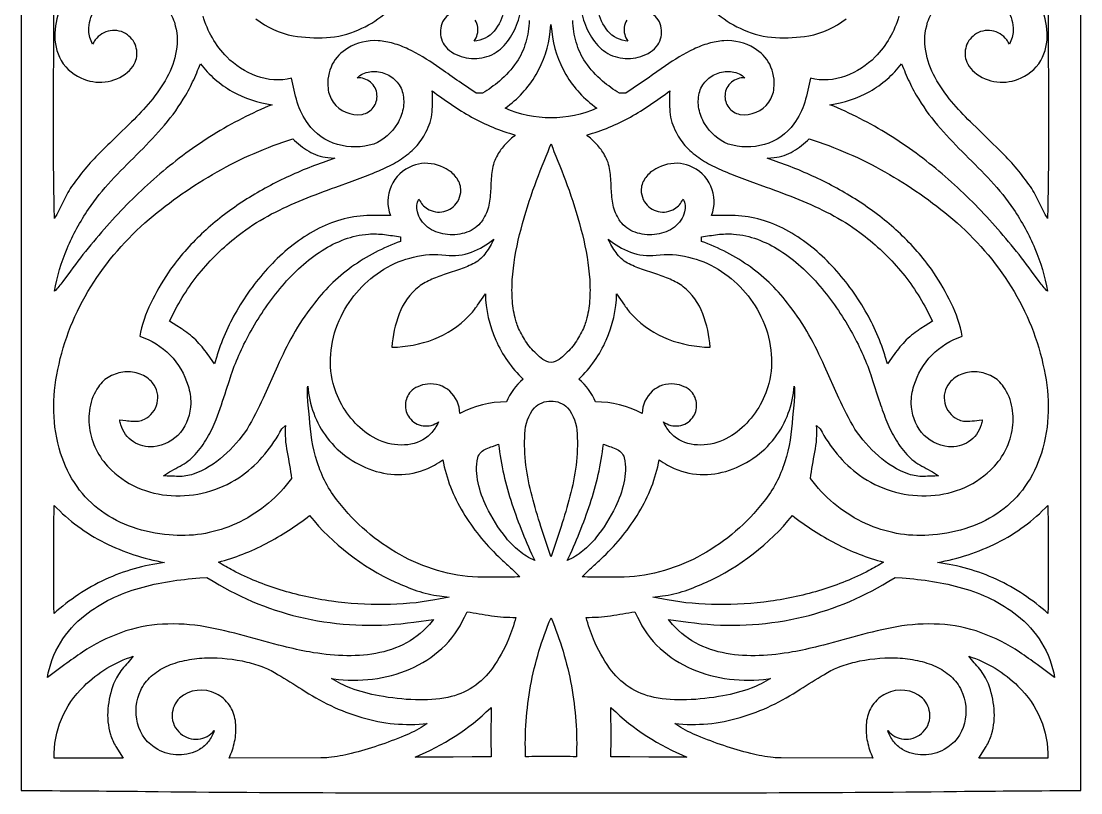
# Model space of a CAD drawing. Extents: x 11.9 to 27.5, y 4 to 35.4.
# Drawn here: x 11.88 to 27.49, y 4.01 to 15.38 of the extents above; entities that cross this region are included whole.
import ezdxf

# ---------------------------------------------------------------- set-up
doc = ezdxf.new("R2010")
doc.units = 0
doc.header["$LTSCALE"] = 100
doc.layers.add('LAYER_1', color=1, linetype='CONTINUOUS')

msp = doc.modelspace()

# ---------------------------------------------------------------- linework, layer by layer
at = {"layer": 'LAYER_1', "color": 7}
for points in [[(19.685039, 35.358809), (16.696171, 35.357384, 0.002512), (13.707322, 35.338104, -0.001607), (11.878332, 35.324782), (11.877191, 19.685039), (11.878332, 4.045297, -0.001607), (13.707322, 4.031975, 0.002512), (16.696171, 4.012695), (19.685039, 4.01127), (22.673907, 4.012695, 0.002512), (25.662757, 4.031975, -0.001607), (27.491747, 4.045297), (27.492887, 19.685039), (27.491747, 35.324782, -0.001607), (25.662757, 35.338104, 0.002512), (22.673907, 35.357384), (19.685039, 35.358809)], [(19.685039, 13.954167, -0.108672), (19.010139, 14.097689, 0.104758), (19.465464, 14.590561, 0.105288), (19.672972, 15.226723), (19.685005, 15.331306), (19.697245, 15.225526, 0.105217), (19.904898, 14.590078, 0.104662), (20.35994, 14.097689, -0.108672), (19.685039, 13.954167)], [(12.602797, 11.696258), (12.491913, 11.543009, -0.031034), (12.369275, 11.398871, -0.059168), (12.554261, 12.029888, -0.04793), (12.868839, 12.60801, -0.037952), (13.20362, 13.025556, -0.010515), (13.577925, 13.409418, 0.016819), (13.946794, 13.79732, 0.044244), (14.265266, 14.226987, 0.032226), (14.40387, 14.482989, 0.011801), (14.519553, 14.750452, 0.102695), (14.987135, 14.343993, 0.095446), (15.575493, 14.147057, 0.043423), (14.707134, 13.704282, 0.037168), (13.922526, 13.128829, 0.031184), (13.221227, 12.449791, 0.026138), (12.602797, 11.696258)], [(26.767282, 11.696258, 0.026138), (26.148852, 12.449791, 0.031184), (25.447553, 13.128829, 0.037168), (24.662944, 13.704282, 0.043423), (23.794585, 14.147057, 0.095446), (24.382944, 14.343993, 0.102695), (24.850525, 14.750452, 0.011801), (24.966209, 14.482989, 0.032226), (25.104813, 14.226987, 0.044244), (25.423285, 13.79732, 0.016819), (25.792154, 13.409418, -0.010515), (26.166459, 13.025556, -0.037952), (26.50124, 12.60801, -0.04793), (26.815818, 12.029888, -0.059168), (27.000803, 11.398871, -0.031034), (26.878165, 11.543009), (26.767282, 11.696258)], [(14.726109, 10.328666), (14.667413, 10.412395, 0.031113), (14.496992, 10.631124, 0.067118), (14.287599, 10.811933, 0.054678), (14.234486, 10.851755), (14.17152, 10.890772), (14.064627, 10.961038), (14.130961, 11.092371, -0.061088), (14.565133, 11.736955, -0.053516), (15.13431, 12.267132, -0.038709), (15.568306, 12.537667, -0.024285), (16.032349, 12.75112, -0.009755), (16.511673, 12.933277), (16.75245, 13.020678), (16.991511, 13.109924, 0.016205), (17.241005, 13.216657, 0.035301), (17.48025, 13.349323, 0.057863), (17.687686, 13.521072, 0.079267), (17.841748, 13.745056, 0.109301), (17.933237, 14.040337, 0.038139), (17.935392, 14.352368, 0.03702), (18.515767, 13.966284, 0.062498), (19.159028, 13.70274, 0.018048), (19.013224, 13.565115, 0.070267), (18.894162, 13.404569, 0.094828), (18.816509, 13.178425, 0.02966), (18.797188, 12.938065, -0.033996), (18.775809, 12.697925, -0.098177), (18.691986, 12.472442, -0.050474), (18.643352, 12.402029, -0.144823), (18.411364, 12.257483, -0.109437), (18.125318, 12.239141, -0.12415), (17.866457, 12.344328, -0.175257), (17.716026, 12.570367, -0.187154), (17.738309, 12.756508), (17.742106, 12.751299, 0.151338), (17.863041, 12.614908, 0.199588), (18.106124, 12.574251, 0.199588), (18.306761, 12.717386, 0.114462), (18.353994, 12.854412, 0.160854), (18.314318, 13.037739, 0.110681), (18.182776, 13.175358, 0.15513), (17.823627, 13.284623, 0.080111), (17.643979, 13.246602, 0.199588), (17.329564, 12.948133, 0.199588), (17.318284, 12.514758), (17.144252, 12.515699, 0.012387), (16.97019, 12.514715, 0.06137), (16.587651, 12.452212, 0.051663), (16.224765, 12.30369, 0.077107), (15.57974, 11.80961, 0.058329), (15.078693, 11.154517, 0.059722), (14.765203, 10.460453), (14.758144, 10.436954), (14.726109, 10.328666)], [(24.643969, 10.328666), (24.611934, 10.436954), (24.604876, 10.460453, 0.059722), (24.291386, 11.154517, 0.058329), (23.790339, 11.80961, 0.077107), (23.145314, 12.30369, 0.051663), (22.782428, 12.452212, 0.06137), (22.399889, 12.514715, 0.008954), (22.138751, 12.514632), (22.051795, 12.514758, 0.199588), (22.040514, 12.948133, 0.199588), (21.726099, 13.246602, 0.080111), (21.546452, 13.284623, 0.15513), (21.187303, 13.175358, 0.110681), (21.055761, 13.037739, 0.160854), (21.016085, 12.854412, 0.114462), (21.063318, 12.717386, 0.199588), (21.263954, 12.574251, 0.199588), (21.507038, 12.614908, 0.151338), (21.627973, 12.751299), (21.63177, 12.756508, -0.187154), (21.654053, 12.570367, -0.175257), (21.503622, 12.344328, -0.12415), (21.244761, 12.239141, -0.109437), (20.958715, 12.257483, -0.144823), (20.726727, 12.402029, -0.050474), (20.678093, 12.472442, -0.098177), (20.594269, 12.697925, -0.033996), (20.572891, 12.938065, 0.02966), (20.55357, 13.178425, 0.094828), (20.475917, 13.404569, 0.070267), (20.356854, 13.565115, 0.018048), (20.21105, 13.70274, 0.062498), (20.854312, 13.966284, 0.03702), (21.434687, 14.352368, 0.038139), (21.436842, 14.040337, 0.109301), (21.528331, 13.745056, 0.079267), (21.682393, 13.521072, 0.057863), (21.889828, 13.349323, 0.035301), (22.129074, 13.216657, 0.016205), (22.378568, 13.109924), (22.617628, 13.020678), (22.858406, 12.933277, -0.009755), (23.33773, 12.75112, -0.024285), (23.801773, 12.537667, -0.038709), (24.235769, 12.267132, -0.053516), (24.804945, 11.736955, -0.061088), (25.239118, 11.092371), (25.305451, 10.961038), (25.198558, 10.890772), (25.135593, 10.851755, 0.054678), (25.08248, 10.811933, 0.067118), (24.873087, 10.631124, 0.031113), (24.702666, 10.412395), (24.643969, 10.328666)], [(15.861518, 8.64128, -0.014974), (15.783901, 8.543297, -0.119762), (14.99112, 7.951764, -0.122651), (14.056008, 7.80901, -0.061511), (13.518839, 7.921804, -0.073664), (13.060242, 8.159122, -0.081343), (12.699944, 8.52298, -0.078389), (12.45767, 9.015394, -0.070439), (12.358459, 9.627897, -0.058523), (12.417077, 10.246544, -0.089487), (12.903417, 11.465528, -0.078487), (13.76296, 12.460296, -0.04706), (14.76287, 13.157383, -0.051542), (15.87915, 13.645535, 0.060969), (16.114826, 13.462275, 0.109054), (16.395363, 13.368392), (16.497287, 13.358907), (16.325305, 13.297455, 0.029411), (15.670346, 13.020108, 0.034992), (15.054981, 12.660509, 0.041938), (14.504131, 12.212913, 0.049283), (14.042715, 11.671574, 0.034226), (13.786811, 11.223387, 0.064167), (13.623474, 10.735529, -0.248775), (14.336576, 10.007537, -0.085355), (14.375196, 9.748207, -0.167632), (14.223516, 9.319655, -0.202385), (13.825264, 9.109679, -0.172268), (13.530181, 9.183347, -0.175647), (13.346058, 9.431087, -0.043549), (13.330396, 9.504448), (13.421524, 9.49445, 0.017029), (13.513717, 9.485298, 0.126567), (13.693217, 9.513459, 0.233928), (13.879867, 9.753054, 0.236116), (13.814679, 10.050245, 0.13293), (13.628898, 10.180407, 0.108553), (13.403078, 10.210252, 0.104981), (13.183135, 10.145401, 0.125136), (13.014986, 9.991473, 0.106127), (12.888185, 9.681217, 0.089485), (12.889213, 9.347526, 0.163613), (13.207758, 8.764702, 0.102581), (13.645427, 8.484573, 0.087167), (14.154284, 8.386454, 0.162696), (15.137837, 8.690257, 0.063466), (15.466912, 8.99886, 0.052332), (15.716938, 9.374757), (15.772184, 9.421775, 0.066506), (15.79584, 9.029471, -0.012727), (15.861518, 8.64128)], [(23.508561, 8.64128, -0.012727), (23.574239, 9.029471, 0.066506), (23.597895, 9.421775), (23.65314, 9.374757, 0.052332), (23.903167, 8.99886, 0.063466), (24.232242, 8.690257, 0.162696), (25.215794, 8.386454, 0.087167), (25.724651, 8.484573, 0.102581), (26.16232, 8.764702, 0.163613), (26.480865, 9.347526, 0.089485), (26.481894, 9.681217, 0.106127), (26.355093, 9.991473, 0.125136), (26.186943, 10.145401, 0.104981), (25.967001, 10.210252, 0.108553), (25.741181, 10.180407, 0.13293), (25.5554, 10.050245, 0.236116), (25.490212, 9.753054, 0.233928), (25.676862, 9.513459, 0.126567), (25.856362, 9.485298, 0.011107), (25.994378, 9.50003), (26.039682, 9.504448, -0.043549), (26.024021, 9.431087, -0.175647), (25.839897, 9.183347, -0.172268), (25.544815, 9.109679, -0.202385), (25.146563, 9.319655, -0.167632), (24.994883, 9.748207, -0.085355), (25.033503, 10.007537, -0.248775), (25.746605, 10.735529, 0.064167), (25.583267, 11.223387, 0.034226), (25.327364, 11.671574, 0.049283), (24.865948, 12.212913, 0.041938), (24.315097, 12.660509, 0.034992), (23.699733, 13.020108, 0.029411), (23.044774, 13.297455), (22.872792, 13.358907), (22.974715, 13.368392, 0.109054), (23.255253, 13.462275, 0.060969), (23.490929, 13.645535, -0.051542), (24.607209, 13.157383, -0.04706), (25.607119, 12.460296, -0.078487), (26.466662, 11.465528, -0.089487), (26.953002, 10.246544, -0.058523), (27.01162, 9.627897, -0.070439), (26.912409, 9.015394, -0.078389), (26.670135, 8.52298, -0.081343), (26.309836, 8.159122, -0.073664), (25.85124, 7.921804, -0.061511), (25.314071, 7.80901, -0.122651), (24.378959, 7.951764, -0.119762), (23.586178, 8.543297, -0.014974), (23.508561, 8.64128)], [(19.685039, 10.351668, -0.143627), (19.5671, 10.39498, -0.04734), (19.46817, 10.480066, -0.067612), (19.31115, 10.66608, -0.034719), (19.194684, 10.880892, -0.018493), (19.165868, 10.970635, -0.048517), (19.116396, 11.257498, -0.035109), (19.114863, 11.569679, -0.044057), (19.221935, 12.233186, -0.024834), (19.419727, 12.887542, -0.013706), (19.640884, 13.459136), (19.664447, 13.519397), (19.685055, 13.571937), (19.710977, 13.505761), (19.729195, 13.459136, -0.013706), (19.950352, 12.887542, -0.024834), (20.148144, 12.233186, -0.044057), (20.255216, 11.569679, -0.035109), (20.253683, 11.257498, -0.048517), (20.20421, 10.970635, -0.018493), (20.175395, 10.880892, -0.034719), (20.058928, 10.66608, -0.067612), (19.901909, 10.480066, -0.04734), (19.802979, 10.39498, -0.143627), (19.685039, 10.351668)], [(14.411804, 8.70593, -0.091252), (14.194396, 8.671793, -0.007899), (13.97258, 8.680854, -0.024728), (14.217856, 8.823523, 0.087882), (14.441974, 8.994697, 0.054399), (14.619331, 9.24004, 0.035391), (14.74945, 9.512529, 0.014816), (14.898645, 9.943795), (14.945847, 10.087076), (14.972079, 10.167819, -0.046407), (15.265084, 10.816458, -0.048848), (15.72284, 11.475357, -0.032195), (16.002663, 11.763152, -0.041486), (16.310668, 11.998912, -0.054391), (16.642522, 12.164436, -0.068795), (16.99389, 12.241522, -0.045953), (17.2322, 12.234858, -0.015766), (17.468741, 12.198956), (17.468349, 12.133131, 0.069918), (16.747019, 11.757136, 0.082382), (16.171443, 11.184548, 0.043785), (15.8839, 10.757097, 0.021051), (15.654542, 10.29655), (15.442374, 9.826084, -0.024666), (15.206404, 9.36888, -0.057324), (14.860383, 8.973343, -0.101771), (14.411804, 8.70593)], [(24.958274, 8.70593, -0.101771), (24.509696, 8.973343, -0.057324), (24.163675, 9.36888, -0.024666), (23.927704, 9.826084), (23.715537, 10.29655, 0.021051), (23.486178, 10.757097, 0.043785), (23.198636, 11.184548, 0.082382), (22.62306, 11.757136, 0.069918), (21.90173, 12.133131), (21.901338, 12.198956, -0.015766), (22.137879, 12.234858, -0.045953), (22.376189, 12.241522, -0.068795), (22.727556, 12.164436, -0.054391), (23.05941, 11.998912, -0.041486), (23.367416, 11.763152, -0.032195), (23.647239, 11.475357, -0.048848), (24.104995, 10.816458, -0.046407), (24.398, 10.167819), (24.424231, 10.087076), (24.518279, 9.799196, 0.016076), (24.620628, 9.512529, 0.035391), (24.750747, 9.24004, 0.054399), (24.928105, 8.994697, 0.087882), (25.152223, 8.823523, -0.024728), (25.397498, 8.680854, -0.007899), (25.175682, 8.671793, -0.091252), (24.958274, 8.70593)], [(18.192785, 9.926779, 0.213873), (17.866271, 10.03292, 0.083252), (17.720169, 9.993886, 0.099879), (17.617216, 9.921735, 0.17233), (17.539805, 9.733561, 0.175703), (17.600228, 9.536099, 0.199588), (17.800495, 9.417465, 0.199588), (18.025993, 9.475187, -0.096126), (17.908458, 9.298048, -0.173573), (17.573552, 9.139299, -0.121405), (17.194536, 9.187782, -0.092744), (16.868947, 9.390572, -0.144704), (16.474214, 10.039567, -0.090974), (16.44442, 10.53211, -0.082776), (16.590408, 11.027934, -0.144197), (17.223675, 11.72379, -0.078332), (17.660242, 11.903995, -0.089178), (18.135609, 11.930955, 0.127188), (18.51273, 11.974299, 0.081366), (18.842834, 12.167219, -0.037187), (18.72529, 11.968177, -0.112829), (18.556026, 11.813802, -0.036037), (18.351419, 11.725779), (18.138988, 11.654725, 0.024134), (17.930157, 11.576326, 0.054229), (17.73635, 11.466263, 0.135358), (17.446505, 11.065339, 0.075696), (17.341793, 10.575668, 0.090789), (17.956452, 10.692968, 0.1098), (18.476488, 11.036834, 0.044454), (18.604023, 11.194588), (18.717454, 11.363216, 0.100519), (18.871045, 10.680136, 0.096461), (19.272655, 10.105491, 0.109364), (19.028554, 9.769314, 0.128159), (18.342487, 9.599267, 0.204199), (18.192785, 9.926779)], [(21.177294, 9.926779, 0.204199), (21.027592, 9.599267, 0.128159), (20.341525, 9.769314, 0.109364), (20.097424, 10.105491, 0.096461), (20.499034, 10.680136, 0.100519), (20.652625, 11.363216), (20.766055, 11.194588, 0.044454), (20.893591, 11.036834, 0.1098), (21.413627, 10.692968, 0.090789), (22.028286, 10.575668, 0.075696), (21.923573, 11.065339, 0.135358), (21.633729, 11.466263, 0.054229), (21.439921, 11.576326, 0.024134), (21.23109, 11.654725), (21.01866, 11.725779, -0.036037), (20.814053, 11.813802, -0.112829), (20.644789, 11.968177, -0.037187), (20.527245, 12.167219, 0.081366), (20.857348, 11.974299, 0.127188), (21.23447, 11.930955, -0.089178), (21.709836, 11.903995, -0.078332), (22.146404, 11.72379, -0.144197), (22.779671, 11.027934, -0.082776), (22.925659, 10.53211, -0.090974), (22.895864, 10.039567, -0.144704), (22.501131, 9.390572, -0.092744), (22.175543, 9.187782, -0.121405), (21.796527, 9.139299, -0.173573), (21.46162, 9.298048, -0.096126), (21.344085, 9.475187, 0.199588), (21.569584, 9.417465, 0.199588), (21.769851, 9.536099, 0.175703), (21.830274, 9.733561, 0.17233), (21.752863, 9.921735, 0.099879), (21.64991, 9.993886, 0.083252), (21.503808, 10.03292, 0.213873), (21.177294, 9.926779)], [(19.223286, 7.193918, -0.017004), (18.914291, 7.186228), (18.605003, 7.185298, -0.114649), (17.457721, 7.519614, -0.102297), (16.549936, 8.301185, -0.095479), (16.239766, 8.884205, -0.06405), (16.125601, 9.537752), (16.10219, 9.770098, -0.041538), (16.100525, 10.003619, 0.145803), (16.386431, 9.240606, 0.15958), (17.108698, 8.746606, 0.093003), (17.542568, 8.704821, 0.106649), (17.969331, 8.839475, 0.027616), (18.088983, 8.916726, 0.08788), (18.388819, 8.141913, 0.066739), (18.910226, 7.491697, 0.025119), (19.06896, 7.344864, -0.039106), (19.223286, 7.193918)], [(20.146793, 7.193918, -0.039106), (20.301119, 7.344864, 0.025119), (20.459852, 7.491697, 0.066739), (20.98126, 8.141913, 0.08788), (21.281096, 8.916726, 0.027616), (21.400748, 8.839475, 0.106649), (21.82751, 8.704821, 0.093003), (22.26138, 8.746606, 0.15958), (22.983648, 9.240606, 0.145803), (23.269554, 10.003619, -0.041538), (23.267889, 9.770098), (23.244478, 9.537752, -0.06405), (23.130313, 8.884205, -0.095479), (22.820143, 8.301185, -0.102297), (21.912358, 7.519614, -0.114649), (20.765076, 7.185298), (20.455787, 7.186228, -0.017004), (20.146793, 7.193918)], [(19.685039, 7.4954), (19.683668, 7.491697), (19.537619, 7.933039, -0.015705), (19.405088, 8.380626, -0.031807), (19.316048, 8.836, -0.047714), (19.300473, 9.300704, -0.166962), (19.439959, 9.683115, -0.201533), (19.685039, 9.782234, -0.201533), (19.930119, 9.683115, -0.166962), (20.069605, 9.300704, -0.047714), (20.054031, 8.836, -0.031807), (19.964991, 8.380626, -0.015705), (19.83246, 7.933039), (19.686411, 7.491697), (19.685039, 7.4954)], [(19.445837, 7.431749, -0.06474), (19.215603, 7.574786, -0.049533), (19.024489, 7.765869, -0.056132), (18.735085, 8.225173, -0.058419), (18.61088, 8.576729, -0.105527), (18.605395, 8.946504, -0.13442), (18.653771, 9.027732, -0.084236), (18.731461, 9.078839, -0.028861), (18.822815, 9.113343), (18.912185, 9.144762, 0.049637), (19.109513, 8.267098, 0.031337), (19.445837, 7.431749)], [(19.924242, 7.431749, 0.031337), (20.260566, 8.267098, 0.049637), (20.457893, 9.144762), (20.547264, 9.113343, -0.028861), (20.638618, 9.078839, -0.084236), (20.716307, 9.027732, -0.13442), (20.764684, 8.946504, -0.105527), (20.759199, 8.576729, -0.058419), (20.634994, 8.225173, -0.056132), (20.34559, 7.765869, -0.049533), (20.154476, 7.574786, -0.06474), (19.924242, 7.431749)], [(13.989428, 7.403538), (13.987201, 7.402828, 0.074454), (13.116013, 7.15343, 0.074454), (12.361439, 6.651647, -0.005532), (12.362615, 8.245156, 0.086361), (13.10814, 7.695342, 0.072673), (13.989428, 7.403538)], [(25.38065, 7.403538, 0.072673), (26.261939, 7.695342, 0.086361), (27.007464, 8.245156, -0.005532), (27.00864, 6.651647, 0.074454), (26.254066, 7.15343, 0.074454), (25.382878, 7.402828), (25.38065, 7.403538)], [(18.027425, 6.862748), (17.974089, 6.85257, -0.041609), (17.227647, 6.783174, -0.037936), (16.452013, 6.833256, -0.039552), (15.693977, 7.000982, -0.046568), (15.000327, 7.284517, -0.017749), (14.783244, 7.409024, 0.054625), (15.489245, 7.684665, 0.044616), (16.127952, 8.094307, 0.11642), (17.392729, 7.115163, 0.023748), (17.709147, 6.988754, 0.052), (18.040127, 6.911585), (18.186127, 6.894594), (18.027425, 6.862748)], [(21.342654, 6.862748), (21.183952, 6.894594), (21.329952, 6.911585, 0.052), (21.660931, 6.988754, 0.023748), (21.97735, 7.115163, 0.11642), (23.242127, 8.094307, 0.044616), (23.880834, 7.684665, 0.054625), (24.586834, 7.409024, -0.017749), (24.369752, 7.284517, -0.046568), (23.676101, 7.000982, -0.039552), (22.918065, 6.833256, -0.037936), (22.142432, 6.783174, -0.041609), (21.39599, 6.85257), (21.342654, 6.862748)], [(13.346069, 6.368756, 0.062047), (12.780142, 6.081312, 0.013502), (12.518979, 5.899038), (12.263877, 5.708941, -0.191196), (12.819862, 6.627354, -0.055224), (13.200725, 6.867256, -0.043084), (13.619846, 7.027376, -0.030928), (14.061092, 7.124805, -0.020305), (14.508327, 7.176635), (14.612249, 7.184748), (14.706057, 7.128877), (14.793522, 7.076032, 0.08383), (16.148968, 6.563567, 0.084489), (17.662665, 6.525467), (17.954591, 6.564664), (17.932681, 6.537286, -0.098155), (17.553819, 6.220176, -0.079969), (17.104204, 6.064084, -0.054392), (16.617089, 6.031701, -0.034742), (16.125728, 6.085719, -0.017631), (15.739965, 6.169186, -0.003318), (15.167288, 6.323157, 0.019763), (14.590472, 6.45809, 0.053643), (13.961512, 6.494529, 0.076787), (13.346069, 6.368756)], [(26.02401, 6.368756, 0.076787), (25.408567, 6.494529, 0.053643), (24.779607, 6.45809, 0.019763), (24.202791, 6.323157, -0.003318), (23.630114, 6.169186, -0.017631), (23.244351, 6.085719, -0.034742), (22.75299, 6.031701, -0.054392), (22.265875, 6.064084, -0.079969), (21.81626, 6.220176, -0.098155), (21.437398, 6.537286), (21.415488, 6.564664), (21.707414, 6.525467, 0.084489), (23.22111, 6.563567, 0.08383), (24.576557, 7.076032), (24.664022, 7.128877), (24.75783, 7.184748), (24.861751, 7.176635, -0.020305), (25.308987, 7.124805, -0.030928), (25.750233, 7.027376, -0.043084), (26.169354, 6.867256, -0.055224), (26.550217, 6.627354, -0.191196), (27.106201, 5.708941), (26.8511, 5.899038, 0.013502), (26.589937, 6.081312, 0.062047), (26.02401, 6.368756)], [(19.056994, 6.273267, -0.056591), (18.823451, 5.849463, -0.090136), (18.534671, 5.568532, -0.093183), (18.164484, 5.416777, -0.061494), (17.68672, 5.380502, -0.038125), (17.152807, 5.439991, -0.043912), (16.732747, 5.553104, -0.052087), (16.452374, 5.695227), (16.479951, 5.691201, 0.065185), (17.055172, 5.687033, 0.070873), (17.606471, 5.834569, 0.085441), (18.076869, 6.137306, 0.10058), (18.409388, 6.598741, -0.016822), (18.448669, 6.679465, 0.007902), (18.806004, 6.619959, 0.04149), (19.166865, 6.596009, -0.038285), (19.056994, 6.273267)], [(19.685039, 4.544403, 0.010514), (19.309877, 4.541726, -0.053308), (19.383724, 5.586264, -0.053426), (19.685039, 6.588226, -0.053426), (19.986355, 5.586264, -0.053308), (20.060202, 4.541726, 0.010514), (19.685039, 4.544403)], [(20.313084, 6.273267, -0.038285), (20.203214, 6.596009, 0.04149), (20.564075, 6.619959, 0.007902), (20.92141, 6.679465, -0.016822), (20.960691, 6.598741, 0.10058), (21.29321, 6.137306, 0.085441), (21.763608, 5.834569, 0.070873), (22.314907, 5.687033, 0.065185), (22.890127, 5.691201), (22.917705, 5.695227, -0.052087), (22.637331, 5.553104, -0.043912), (22.217271, 5.439991, -0.038125), (21.683358, 5.380502, -0.061494), (21.205595, 5.416777, -0.093183), (20.835408, 5.568532, -0.090136), (20.546628, 5.849463, -0.056591), (20.313084, 6.273267)], [(13.378198, 4.522527), (12.869818, 4.522576), (12.361439, 4.520568, -0.211769), (12.803014, 5.581993, -0.117802), (13.528655, 6.02396, 0.00235), (13.36708, 5.831922, 0.080327), (13.239887, 5.617256, 0.068696), (13.155549, 5.247873, 0.092953), (13.191694, 4.872025, 0.064128), (13.273926, 4.69184), (13.378198, 4.522527)], [(17.803382, 4.992268, -0.039888), (17.523103, 4.850823, -0.037621), (16.74251, 4.590116, -0.037333), (16.410688, 4.529376, -0.02409), (16.292122, 4.524878), (14.94428, 4.522527), (14.969012, 4.585223, 0.056661), (15.033283, 4.82758, 0.075913), (15.033312, 5.076985, 0.110283), (14.946128, 5.302073, 0.128461), (14.748764, 5.471479, 0.302244), (14.208842, 5.406349, 0.188818), (14.101037, 5.1525, 0.222774), (14.227058, 4.882576, 0.199588), (14.483849, 4.802039, 0.199588), (14.722377, 4.926667, -0.073929), (14.637442, 4.768372, -0.099989), (14.506817, 4.650171, -0.133093), (14.198689, 4.570876, -0.121447), (13.889088, 4.648694, -0.21071), (13.593288, 5.035601, -0.176714), (13.639758, 5.524412), (13.652326, 5.548776, -0.094524), (13.817976, 5.748853, -0.073608), (14.046722, 5.886125, -0.053251), (14.319135, 5.967099, -0.040066), (14.615788, 5.998281, -0.06442), (15.204102, 5.937296, -0.036709), (15.456907, 5.858142, -0.052758), (15.656241, 5.755223, -0.005732), (16.01315, 5.536543, 0.075066), (16.895369, 5.120925, 0.100955), (17.862514, 5.032669), (17.803382, 4.992268)], [(21.566696, 4.992268), (21.507564, 5.032669, 0.100955), (22.474709, 5.120925, 0.075066), (23.356929, 5.536543, -0.005732), (23.713838, 5.755223, -0.052758), (23.913172, 5.858142, -0.036709), (24.165977, 5.937296, -0.06442), (24.754291, 5.998281, -0.040066), (25.050944, 5.967099, -0.053251), (25.323357, 5.886125, -0.073608), (25.552103, 5.748853, -0.094524), (25.717753, 5.548776), (25.730321, 5.524412, -0.176714), (25.77679, 5.035601, -0.21071), (25.48099, 4.648694, -0.121447), (25.17139, 4.570876, -0.133093), (24.863261, 4.650171, -0.099989), (24.732637, 4.768372, -0.073929), (24.647701, 4.926667, 0.199588), (24.88623, 4.802039, 0.199588), (25.143021, 4.882576, 0.222774), (25.269042, 5.1525, 0.188818), (25.161236, 5.406349, 0.302244), (24.621315, 5.471479, 0.128461), (24.42395, 5.302073, 0.110283), (24.336767, 5.076985, 0.075913), (24.336795, 4.82758, 0.056661), (24.401067, 4.585223), (24.425799, 4.522527), (23.077957, 4.524878, -0.02409), (22.95939, 4.529376, -0.037333), (22.627569, 4.590116, -0.037621), (21.846976, 4.850823, -0.039888), (21.566696, 4.992268)], [(25.991881, 4.522527), (26.096153, 4.69184, 0.064128), (26.178385, 4.872025, 0.092953), (26.21453, 5.247873, 0.068696), (26.130191, 5.617256, 0.080327), (26.002999, 5.831922, 0.00235), (25.841424, 6.02396, -0.117802), (26.567065, 5.581993, -0.211769), (27.00864, 4.520568), (26.50026, 4.522576), (25.991881, 4.522527)], [(18.802085, 4.539767), (18.521969, 4.540299), (18.241742, 4.53815, -0.006617), (17.681104, 4.538591, 0.097373), (18.792371, 5.258974), (18.804436, 5.269717, 0.008051), (18.802085, 4.539767)], [(20.567993, 4.539767, 0.008051), (20.565642, 5.269717), (20.577708, 5.258974, 0.097373), (21.688974, 4.538591, -0.006617), (21.128337, 4.53815), (20.84811, 4.540299), (20.567993, 4.539767)]]:
    msp.add_lwpolyline(points, format="xyb", close=True, dxfattribs=at)
for points in [[(14.001323, 15.58233, -0.113827), (14.134144, 15.362062, -0.119477), (14.163358, 14.942047, -0.083096), (14.023243, 14.548204, -0.048367), (13.781063, 14.194345, -0.025754), (13.504081, 13.894287), (13.26954, 13.667696, 0.007294), (13.036623, 13.43936, 0.047666), (12.619253, 12.940269, 0.041295), (12.490689, 12.707874), (12.432303, 12.588352, -0.024897), (12.366533, 12.472834), (12.363426, 12.639906), (12.351808, 13.350841), (12.357058, 16.024252, -0.004421)], [(27.013021, 16.024252), (27.018271, 13.350841), (27.006653, 12.639906), (27.003546, 12.472834, -0.024897), (26.937776, 12.588352), (26.87939, 12.707874, 0.041295), (26.750826, 12.940269, 0.047666), (26.333455, 13.43936, 0.005472), (25.98279, 13.780629), (25.865997, 13.894287, -0.025754), (25.589016, 14.194345, -0.048367), (25.346836, 14.548204, -0.083096), (25.206721, 14.942047, -0.119477), (25.235935, 15.362062, -0.113827), (25.368756, 15.58233, -0.085701)], [(15.336535, 15.413842, 0.127334), (15.886986, 15.163424, 0.057617), (16.374844, 15.135899, 0.090209), (16.847715, 15.250015, 0.143998), (17.513016, 15.798947, 0.120875)], [(21.857063, 15.798947, 0.143998), (22.522364, 15.250015, 0.090209), (22.995235, 15.135899, 0.057617), (23.483093, 15.163424, 0.127334), (24.033543, 15.413842, 0.11814)], [(12.496161, 15.664579, 0.091135), (12.377148, 15.254474, 0.134817), (12.440567, 14.846628, 0.177964), (12.755426, 14.543155, 0.29323), (13.444966, 14.626335, 0.101022), (13.543569, 14.745599, 0.180142), (13.573786, 14.979477, 0.182678), (13.44171, 15.177984, 0.199588), (13.189535, 15.237319, 0.199588), (12.969264, 15.100963, 0.020851), (12.928787, 15.040394, -0.115151), (12.874223, 15.238985, -0.162005), (12.956809, 15.53776, -0.130837)], [(26.41327, 15.53776, -0.162005), (26.495856, 15.238985, -0.115151), (26.441292, 15.040394, 0.020851), (26.400815, 15.100963, 0.199588), (26.180543, 15.237319, 0.199588), (25.928369, 15.177984, 0.182678), (25.796293, 14.979477, 0.180142), (25.82651, 14.745599, 0.101022), (25.925112, 14.626335, 0.29323), (26.614653, 14.543155, 0.177964), (26.929512, 14.846628, 0.134817), (26.99293, 15.254474, 0.091135), (26.873918, 15.664579, 0.099306)], [(18.196516, 15.486542, 0.226376), (18.059468, 15.276033, 0.188359), (18.112473, 15.028095, 0.097275), (18.22043, 14.924098, 0.070927), (18.361964, 14.858546, 0.116106), (18.666388, 14.837689, 0.13422), (18.940176, 14.967943, 0.096383), (19.127298, 15.209538, 0.063884), (19.23572, 15.511011, 0.051415)], [(18.990156, 15.538782, -0.131593), (18.846899, 15.233118, -0.212418), (18.551716, 15.085845, 0.105688), (18.598974, 15.183682, 0.199588), (18.569181, 15.390425, 0.199588)], [(20.134358, 15.511011, 0.063884), (20.24278, 15.209538, 0.096383), (20.429903, 14.967943, 0.13422), (20.703691, 14.837689, 0.116106), (21.008115, 14.858546, 0.070927), (21.149649, 14.924098, 0.097275), (21.257605, 15.028095, 0.188359), (21.31061, 15.276033, 0.226376), (21.173563, 15.486542, 0.198122)], [(20.800898, 15.390425, 0.199588), (20.771104, 15.183682, 0.105688), (20.818363, 15.085845, -0.212418), (20.523179, 15.233118, -0.131593), (20.379922, 15.538782, -0.054218)], [(19.363227, 15.389565, -0.060436), (19.313855, 15.066693, -0.078287), (19.176922, 14.774296, -0.066224), (18.92515, 14.495881, -0.044555), (18.675138, 14.315538), (18.581494, 14.319064), (18.365048, 14.463966, -0.003524), (18.095279, 14.652979), (17.998012, 14.720423, 0.039695), (17.581525, 14.966007, 0.039283), (17.361718, 15.049924, 0.056222), (17.137923, 15.089368, 0.153082), (16.689542, 14.979159, 0.139759), (16.462242, 14.743444, 0.147742), (16.399472, 14.387466, 0.129681), (16.473748, 14.18562, 0.281108), (16.901531, 14.005559, 0.185038), (17.066207, 14.107255, 0.185038), (17.120323, 14.293082, 0.199588), (17.026083, 14.477989, 0.199588), (16.828697, 14.542102, -0.157254), (17.014415, 14.634043, -0.122694), (17.221181, 14.61354, -0.115174), (17.39965, 14.501265, -0.142084), (17.500478, 14.317888, -0.106296), (17.504757, 14.085438, -0.088482), (17.420695, 13.869408, -0.158443), (17.072616, 13.567564), (17.072616, 13.567564, -0.147946), (16.54019, 13.561687, -0.171896), (16.105618, 13.863775, -0.084434), (15.945954, 14.185308, -0.030102), (15.862693, 14.536521, -0.148345), (15.345645, 14.569286, -0.110628), (14.905882, 14.85154, -0.11973), (14.557559, 15.452975, -0.123067)], [(24.812519, 15.452975, -0.11973), (24.464196, 14.85154, -0.110628), (24.024434, 14.569286, -0.148345), (23.507385, 14.536521, -0.030102), (23.424125, 14.185308, -0.084434), (23.26446, 13.863775, -0.171896), (22.829889, 13.561687, -0.147946), (22.297462, 13.567564), (22.297462, 13.567564, -0.158443), (21.949384, 13.869408, -0.088482), (21.865322, 14.085438, -0.106296), (21.869601, 14.317888, -0.142084), (21.970429, 14.501265, -0.115174), (22.148898, 14.61354, -0.122694), (22.355664, 14.634043, -0.157254), (22.541382, 14.542102, 0.199588), (22.343996, 14.477989, 0.199588), (22.249756, 14.293082, 0.185038), (22.303872, 14.107255, 0.185038), (22.468548, 14.005559, 0.281108), (22.896331, 14.18562, 0.129681), (22.970606, 14.387466, 0.147742), (22.907836, 14.743444, 0.139759), (22.680537, 14.979159, 0.153082), (22.232155, 15.089368, 0.056222), (22.008361, 15.049924, 0.039283), (21.788554, 14.966007, 0.039695), (21.372067, 14.720423), (21.180971, 14.586595, -0.00634), (21.00503, 14.463966), (20.788585, 14.319064), (20.694941, 14.315538, -0.044555), (20.444929, 14.495881, -0.066224), (20.193157, 14.774296, -0.078287), (20.056224, 15.066693, -0.060436), (20.006852, 15.389565, -0.030446)]]:
    msp.add_lwpolyline(points, format="xyb", dxfattribs=at)

doc.saveas('drawing.dxf')
